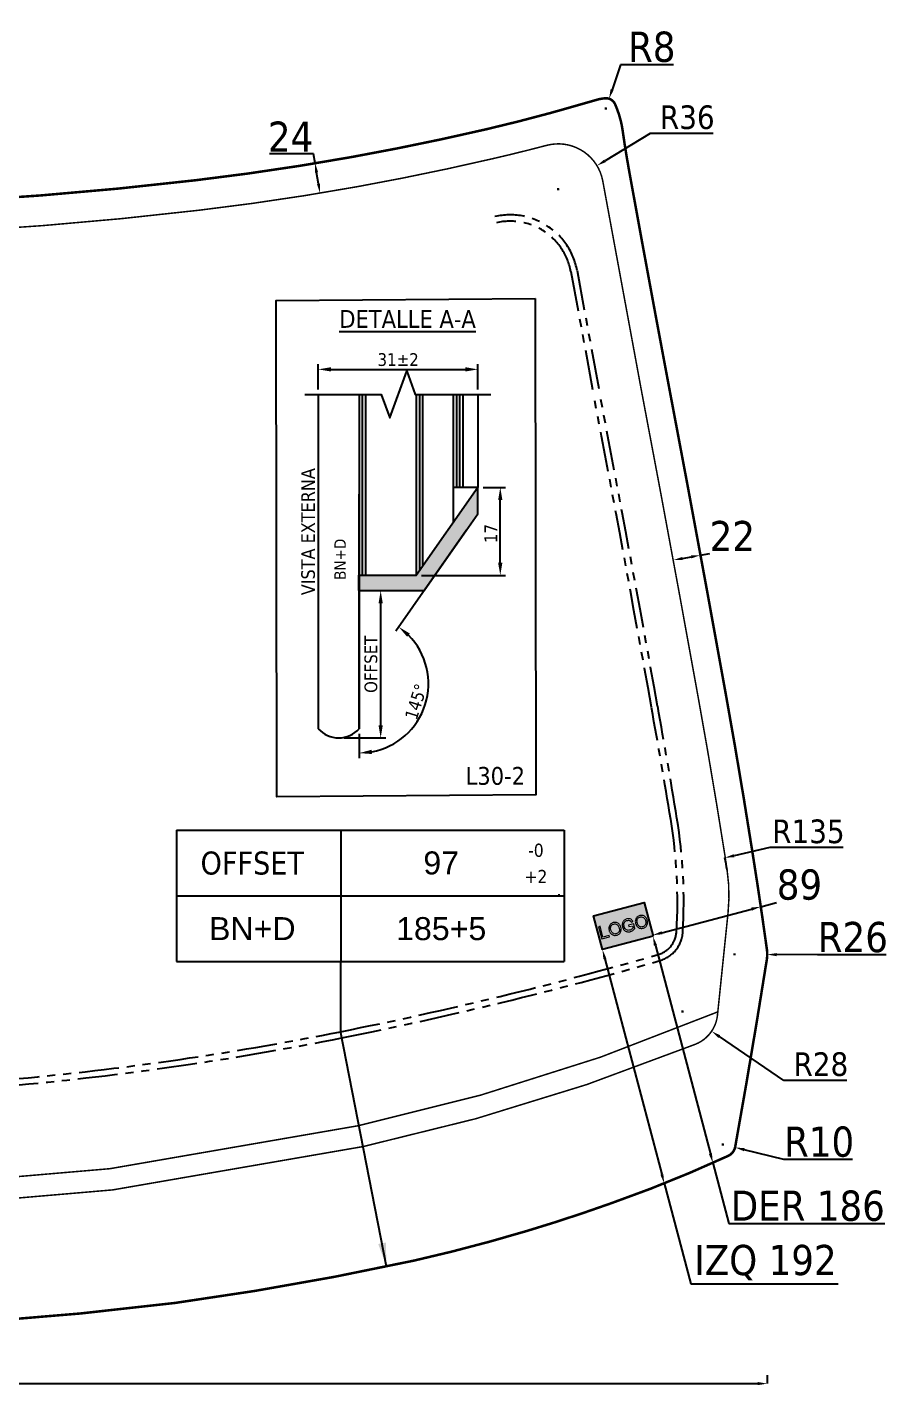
# Model space of a CAD drawing. Header units: millimetres. Extents: x 25 to 16470, y 343 to 6096.
# Drawn here: x 15785 to 16470, y 4705 to 5784 of the extents above; entities that cross this region are included whole.
import ezdxf
from ezdxf.enums import TextEntityAlignment as Align

# ---------------------------------------------------------------- set-up
doc = ezdxf.new("R2010")
doc.units = ezdxf.units.MM
doc.linetypes.add('PHANTOM', pattern=[63.5, 31.75, -6.35, 6.35, -6.35, 6.35, -6.35])
for name, color, linetype in [('DIM10', 7, 'Continuous'), ('L30-2', 7, 'Continuous'), ('OFFSET', 6, 'Continuous'), ('PERIMETRO', 5, 'Continuous'), ('PHANTOM', 1, 'PHANTOM')]:
    doc.layers.add(name, color=color, linetype=linetype)
doc.styles.add('1', font='tahoma.ttf')
doc.styles.get("Standard").update_dxf_attribs({"font": 'arial.ttf'})
doc.styles.add('TECHNIC', font='tahoma.ttf')
doc.styles.add('USER1', font='arial.ttf', dxfattribs={"width": 0.75})
doc.dimstyles.new('DIM1', dxfattribs={"dimtxt": 5, "dimasz": 2.5, "dimexe": 1, "dimexo": 1, "dimgap": 0.6, "dimtad": 1, "dimtoh": 1, "dimdec": 0, "dimzin": 0, "dimdsep": 46, "dimtxsty": '1', "dimcen": 0.5, "dimdle": 1.25, "dimclre": 7, "dimclrt": 7, "dimadec": 0, "dimazin": 0, "dimtfac": 2, "dimtdec": 0, "dimtofl": 0, "dimtmove": 0, "dimatfit": 3, "dimfxl": 1, "dimtvp": 1.5, "dimtolj": 1, "dimtzin": 0, "dimarcsym": 0})
doc.dimstyles.new('DIM1$0', dxfattribs={"dimtxt": 5, "dimasz": 2.5, "dimexe": 1, "dimexo": 1, "dimgap": 0.6, "dimtad": 1, "dimtoh": 1, "dimdec": 0, "dimzin": 0, "dimdsep": 46, "dimtxsty": 'Standard', "dimcen": 0.5, "dimdle": 1.25, "dimclre": 7, "dimclrt": 7, "dimadec": 0, "dimazin": 0, "dimtfac": 2, "dimtdec": 0, "dimtofl": 0, "dimtmove": 0, "dimatfit": 3, "dimfxl": 1, "dimtvp": 1.5, "dimtolj": 1, "dimtzin": 0, "dimarcsym": 0})
doc.dimstyles.new('DIM10', dxfattribs={"dimscale": 7.5, "dimtxt": 2.5, "dimasz": 1, "dimexe": 0, "dimexo": 0, "dimgap": 0.4, "dimtad": 1, "dimtoh": 1, "dimdec": 0, "dimzin": 0, "dimdsep": 46, "dimtxsty": 'TECHNIC', "dimcen": 0.1, "dimdle": 1.25, "dimclre": 7, "dimclrt": 7, "dimazin": 0, "dimtfac": 2, "dimtdec": 0, "dimtofl": 0, "dimtmove": 0, "dimatfit": 3, "dimfxl": 1, "dimtvp": 1.5, "dimtolj": 1, "dimtzin": 0, "dimarcsym": 0})
doc.dimstyles.new('DIM10$0', dxfattribs={"dimscale": 7.5, "dimtxt": 2.4, "dimasz": 1, "dimexe": 0.5, "dimexo": 0.5, "dimgap": 0.4, "dimtad": 1, "dimtoh": 1, "dimdec": 1, "dimzin": 0, "dimdsep": 46, "dimtxsty": 'TECHNIC', "dimcen": 0.1, "dimdle": 1.25, "dimclrd": 256, "dimclre": 256, "dimclrt": 7, "dimadec": 0, "dimazin": 0, "dimtfac": 2, "dimtdec": 1, "dimtofl": 0, "dimtmove": 0, "dimatfit": 3, "dimfxl": 1, "dimtvp": 1.5, "dimtolj": 1, "dimtzin": 0, "dimlwd": -1, "dimlwe": -1, "dimarcsym": 1})

# ---------------------------------------------------------------- blocks, each defined once
blk = doc.blocks.new('*D150')
at = {"layer": 'Defpoints', "color": 0, "transparency": 16777216}
for p in [(16337.9, 4896.5), (16347.6, 4894.1)]:
    blk.add_point(p, dxfattribs=at)
at = {"layer": 'DIM10', "color": 7, "lineweight": -2, "transparency": 16777216}
for p, q in [((16337.1, 4896.5), (16338.6, 4896.5)), ((16337.9, 4895.7), (16337.9, 4897.2))]:
    blk.add_line(p, q, dxfattribs=at)
at = {"layer": 'DIM10', "color": 0, "lineweight": -2, "transparency": 16777216}
for p, q in [((16386.4, 4884.5), (16354.9, 4892.3)), ((16440.7, 4884.5), (16386.4, 4884.5))]:
    blk.add_line(p, q, dxfattribs=at)
at = {"layer": 'DIM10', "color": 0, "transparency": 16777216}
blk.add_solid([(16355.2, 4893.5), (16354.6, 4891.1), (16347.6, 4894.1)], dxfattribs=at)
at = {"layer": 'DIM10', "color": 7, "transparency": 16777216, "insert": (16414.3, 4898.5), "char_height": 24, "attachment_point": 5, "style": 'TECHNIC'}
blk.add_mtext('\\A1;R10', dxfattribs=at)
blk = doc.blocks.new('*D151')
at = {"layer": 'Defpoints', "color": 0, "transparency": 16777216}
for p in [(16347.1, 5047.5), (16373.1, 5047.3)]:
    blk.add_point(p, dxfattribs=at)
at = {"layer": 'DIM10', "color": 7, "lineweight": -2, "transparency": 16777216}
for p, q in [((16346.3, 5047.5), (16347.8, 5047.5)), ((16347.1, 5046.7), (16347.1, 5048.2))]:
    blk.add_line(p, q, dxfattribs=at)
at = {"layer": 'DIM10', "color": 0, "lineweight": -2, "transparency": 16777216}
for p, q in [((16413.1, 5047), (16380.6, 5047.3)), ((16467.6, 5047), (16413.1, 5047))]:
    blk.add_line(p, q, dxfattribs=at)
at = {"layer": 'DIM10', "color": 0, "transparency": 16777216}
blk.add_solid([(16380.6, 5048.5), (16380.6, 5046), (16373.1, 5047.3)], dxfattribs=at)
at = {"layer": 'DIM10', "color": 7, "transparency": 16777216, "insert": (16441.1, 5061), "char_height": 24, "attachment_point": 5, "style": 'TECHNIC'}
blk.add_mtext('\\A1;R26', dxfattribs=at)
blk = doc.blocks.new('*D152')
at = {"layer": 'Defpoints', "color": 0, "transparency": 16777216}
for p in [(16244.9, 5719.4), (16247.5, 5727)]:
    blk.add_point(p, dxfattribs=at)
at = {"layer": 'DIM10', "color": 0, "lineweight": -2, "transparency": 16777216}
for p, q in [((16256.6, 5754.1), (16249.9, 5734.2)), ((16298.8, 5754.1), (16256.6, 5754.1))]:
    blk.add_line(p, q, dxfattribs=at)
at = {"layer": 'DIM10', "color": 7, "lineweight": -2, "transparency": 16777216}
for p, q in [((16244.2, 5719.4), (16245.7, 5719.4)), ((16244.9, 5718.7), (16244.9, 5720.2))]:
    blk.add_line(p, q, dxfattribs=at)
at = {"layer": 'DIM10', "color": 0, "transparency": 16777216}
blk.add_solid([(16248.7, 5734.6), (16251.1, 5733.8), (16247.5, 5727)], dxfattribs=at)
at = {"layer": 'DIM10', "color": 7, "transparency": 16777216, "insert": (16281.4, 5768.1), "char_height": 24, "attachment_point": 5, "style": 'TECHNIC'}
blk.add_mtext('\\A1;R8', dxfattribs=at)
blk = doc.blocks.new('*D144')
at = {"layer": 'Defpoints', "color": 0, "transparency": 16777216}
for p in [(14729.6, 4713.1), (16373.1, 4713.1), (16373.1, 4706.5)]:
    blk.add_point(p, dxfattribs=at)
at = {"layer": 'DIM10', "transparency": 16777216}
for p, q in [((14729.6, 4713.1), (14729.6, 4706.5)), ((14737.1, 4706.5), (16365.6, 4706.5)), ((16373.1, 4713.1), (16373.1, 4706.5))]:
    blk.add_line(p, q, dxfattribs=at)
for points in [[(14737.1, 4707.8), (14737.1, 4705.3), (14729.6, 4706.5)], [(16365.6, 4707.8), (16365.6, 4705.3), (16373.1, 4706.5)]]:
    blk.add_solid(points, dxfattribs=at)
at = {"layer": 'DIM10', "color": 7, "transparency": 16777216, "insert": (15570.8, 4720.5), "char_height": 24, "attachment_point": 5, "style": 'TECHNIC'}
blk.add_mtext('\\A1;1643±2', dxfattribs=at)
blk = doc.blocks.new('LOGO PLANO')
h = blk.add_hatch(color=256)
h.dxf.hatch_style = 1
h.paths.add_polyline_path([(41.5, 0), (0, 0), (0, 27.9), (41.5, 27.9)])
h.paths.add_polyline_path([(25, 9.4), (24.7, 9.4), (24.2, 9.5), (23.6, 9.6), (23.1, 9.9), (22.9, 10), (22.4, 10.3), (22.1, 10.7), (21.8, 11.2), (21.8, 11.2), (21.6, 11.7), (21.3, 12.8), (21.3, 13.4), (21.3, 13.8), (21.4, 14.4), (21.5, 14.9), (21.7, 15.4), (21.7, 15.5), (22, 16), (22.3, 16.4), (22.4, 16.6), (22.9, 16.9), (23.4, 17.2), (23.8, 17.3), (24.4, 17.4), (25, 17.4), (25.3, 17.4), (25.8, 17.3), (26.3, 17.2), (26.4, 17.1), (26.9, 16.8), (27.3, 16.5), (27.4, 16.3), (27.6, 15.9), (27.8, 15.3), (29, 15.6), (29, 15.7), (28.8, 16.3), (28.6, 16.8), (28.3, 17.2), (28.3, 17.3), (27.9, 17.6), (27.4, 18), (26.9, 18.2), (26.6, 18.3), (26.1, 18.5), (25.5, 18.5), (25, 18.6), (24.4, 18.5), (23.8, 18.5), (23.3, 18.3), (22.8, 18.2), (22.3, 18), (22, 17.7), (21.6, 17.4), (21.2, 17), (20.8, 16.6), (20.6, 16.1), (20.6, 16.1), (20.3, 15.5), (20.2, 15), (20.1, 14.5), (20, 13.9), (20, 13.3), (20, 12.8), (20.1, 12.2), (20.2, 11.7), (20.3, 11.2), (20.6, 10.7), (20.8, 10.3), (21.1, 9.9), (21.5, 9.5), (21.9, 9.1), (22.4, 8.9), (22.9, 8.6), (23.4, 8.5), (23.9, 8.3), (24.5, 8.2), (25.1, 8.2), (25.5, 8.2), (26.1, 8.3), (26.6, 8.4), (27.2, 8.6), (27.3, 8.6), (27.8, 8.9), (28.2, 9.1), (28.7, 9.4), (29.2, 9.8), (29.2, 13.5), (25, 13.5), (25, 12.3), (27.9, 12.3), (27.9, 10.5), (27.7, 10.3), (27.2, 10), (26.7, 9.8), (26.6, 9.7), (26.1, 9.6), (25.5, 9.4)], flags=16)
h.paths.add_polyline_path([(2.9, 18.4), (1.6, 18.4), (1.6, 8.4), (7.9, 8.4), (7.9, 9.6), (2.9, 9.6)], flags=16)
h.paths.add_polyline_path([(38.7, 9.3), (39, 9.7), (39.4, 10.2), (39.7, 10.7), (39.7, 10.7), (39.9, 11.2), (40.1, 11.7), (40.2, 12.2), (40.3, 12.8), (40.3, 13.4), (40.3, 13.9), (40.2, 14.5), (40.1, 15.1), (39.9, 15.6), (39.7, 16.1), (39.6, 16.3), (39.2, 16.8), (38.9, 17.2), (38.5, 17.6), (38, 17.9), (37.7, 18.1), (37.2, 18.3), (36.6, 18.5), (36.1, 18.5), (35.5, 18.6), (34.9, 18.5), (34.4, 18.5), (33.9, 18.3), (33.4, 18.1), (32.9, 17.9), (32.5, 17.5), (31.8, 16.9), (31.6, 16.5), (31.3, 16), (31.1, 15.6), (30.9, 15), (30.8, 14.5), (30.8, 13.9), (30.7, 13.3), (30.7, 12.9), (30.8, 12.4), (30.9, 11.8), (31.1, 11.3), (31.3, 10.8), (31.5, 10.5), (31.8, 10), (32.1, 9.6), (32.5, 9.2), (33, 8.9), (33.4, 8.7), (33.9, 8.5), (34.4, 8.3), (34.9, 8.3), (35.5, 8.2), (35.8, 8.2), (36.4, 8.3), (36.9, 8.4), (37.4, 8.6), (37.9, 8.8), (38.2, 9)], flags=16)
h.paths.add_polyline_path([(13.8, 17.4), (14, 17.4), (14.6, 17.3), (15.1, 17.2), (15.6, 16.9), (15.8, 16.8), (16.2, 16.5), (16.5, 16), (16.8, 15.5), (17, 15.1), (17.1, 14.6), (17.2, 14), (17.2, 13.4), (17.2, 12.9), (17.1, 12.3), (17, 11.7), (16.8, 11.2), (16.6, 10.8), (16.3, 10.4), (16.2, 10.4), (15.8, 10), (15.4, 9.7), (14.9, 9.5), (13.8, 9.4), (13.2, 9.4), (12.7, 9.5), (12.2, 9.7), (11.8, 10), (11.4, 10.4), (11.2, 10.6), (10.9, 11.1), (10.7, 11.5), (10.5, 12), (10.4, 12.6), (10.4, 13.2), (10.4, 13.5), (10.4, 14.1), (10.5, 14.7), (10.7, 15.3), (10.9, 15.7), (11.1, 16.1), (11.4, 16.5), (11.8, 16.8), (12.2, 17.1), (12.7, 17.3), (13.3, 17.4)], flags=0)
h.paths.add_polyline_path([(17, 9.3), (17.3, 9.7), (17.7, 10.2), (18, 10.7), (18, 10.7), (18.2, 11.2), (18.4, 11.7), (18.5, 12.2), (18.6, 12.8), (18.6, 13.4), (18.6, 13.9), (18.5, 14.5), (18.4, 15.1), (18.2, 15.6), (18, 16.1), (17.9, 16.3), (17.5, 16.8), (17.2, 17.2), (16.8, 17.6), (16.3, 17.9), (16, 18.1), (15.5, 18.3), (14.9, 18.5), (14.4, 18.5), (13.8, 18.6), (13.2, 18.5), (12.7, 18.5), (12.2, 18.3), (11.7, 18.1), (11.2, 17.9), (10.8, 17.5), (10.1, 16.9), (9.8, 16.5), (9.6, 16), (9.4, 15.6), (9.2, 15), (9.1, 14.5), (9.1, 13.9), (9, 13.3), (9, 12.9), (9.1, 12.4), (9.2, 11.8), (9.4, 11.3), (9.6, 10.8), (9.8, 10.5), (10.1, 10), (10.4, 9.6), (10.8, 9.2), (11.3, 8.9), (11.7, 8.7), (12.2, 8.5), (12.7, 8.3), (13.2, 8.3), (13.8, 8.2), (14.1, 8.2), (14.7, 8.3), (15.2, 8.4), (15.7, 8.6), (16.2, 8.8), (16.5, 9)], flags=16)
h = blk.add_hatch(color=256)
h.dxf.hatch_style = 1
h.paths.add_polyline_path([(35.5, 17.4), (35.7, 17.4), (36.3, 17.3), (36.8, 17.2), (37.3, 16.9), (37.5, 16.8), (37.9, 16.5), (38.2, 16), (38.5, 15.5), (38.7, 15.1), (38.8, 14.6), (38.9, 14), (38.9, 13.4), (38.9, 12.9), (38.8, 12.3), (38.7, 11.7), (38.5, 11.2), (38.3, 10.8), (38, 10.4), (37.9, 10.4), (37.5, 10), (37.1, 9.7), (36.6, 9.5), (35.5, 9.4), (34.9, 9.4), (34.4, 9.5), (33.9, 9.7), (33.5, 10), (33.1, 10.4), (32.9, 10.6), (32.6, 11.1), (32.4, 11.5), (32.2, 12), (32.1, 12.6), (32.1, 13.2), (32.1, 13.5), (32.1, 14.1), (32.2, 14.7), (32.4, 15.3), (32.6, 15.7), (32.8, 16.1), (33.1, 16.5), (33.5, 16.8), (33.9, 17.1), (34.4, 17.3), (35, 17.4)])
h.paths.add_polyline_path([(13.8, 17.4), (14, 17.4), (14.6, 17.3), (15.1, 17.2), (15.6, 16.9), (15.8, 16.8), (16.2, 16.5), (16.5, 16), (16.8, 15.5), (17, 15.1), (17.1, 14.6), (17.2, 14), (17.2, 13.4), (17.2, 12.9), (17.1, 12.3), (17, 11.7), (16.8, 11.2), (16.6, 10.8), (16.3, 10.4), (16.2, 10.4), (15.8, 10), (15.4, 9.7), (14.9, 9.5), (13.8, 9.4), (13.2, 9.4), (12.7, 9.5), (12.2, 9.7), (11.8, 10), (11.4, 10.4), (11.2, 10.6), (10.9, 11.1), (10.7, 11.5), (10.5, 12), (10.4, 12.6), (10.4, 13.2), (10.4, 13.5), (10.4, 14.1), (10.5, 14.7), (10.7, 15.3), (10.9, 15.7), (11.1, 16.1), (11.4, 16.5), (11.8, 16.8), (12.2, 17.1), (12.7, 17.3), (13.3, 17.4)])
blk.add_lwpolyline([(41.5, 0), (0, 0), (0, 27.9), (41.5, 27.9)], close=True)
at = {"lineweight": 0}
for points in [[(2.9, 18.4), (1.6, 18.4), (1.6, 8.4), (7.9, 8.4), (7.9, 9.6), (2.9, 9.6)], [(17, 9.3), (17.3, 9.7), (17.7, 10.2), (18, 10.7), (18, 10.7), (18.2, 11.2), (18.4, 11.7), (18.5, 12.2), (18.6, 12.8), (18.6, 13.4), (18.6, 13.9), (18.5, 14.5), (18.4, 15.1), (18.2, 15.6), (18, 16.1), (17.9, 16.3), (17.5, 16.8), (17.2, 17.2), (16.8, 17.6), (16.3, 17.9), (16, 18.1), (15.5, 18.3), (14.9, 18.5), (14.4, 18.5), (13.8, 18.6), (13.2, 18.5), (12.7, 18.5), (12.2, 18.3), (11.7, 18.1), (11.2, 17.9), (10.8, 17.5), (10.1, 16.9), (9.8, 16.5), (9.6, 16), (9.4, 15.6), (9.2, 15), (9.1, 14.5), (9.1, 13.9), (9, 13.3), (9, 12.9), (9.1, 12.4), (9.2, 11.8), (9.4, 11.3), (9.6, 10.8), (9.8, 10.5), (10.1, 10), (10.4, 9.6), (10.8, 9.2), (11.3, 8.9), (11.7, 8.7), (12.2, 8.5), (12.7, 8.3), (13.2, 8.3), (13.8, 8.2), (14.1, 8.2), (14.7, 8.3), (15.2, 8.4), (15.7, 8.6), (16.2, 8.8), (16.5, 9)], [(13.8, 17.4), (14, 17.4), (14.6, 17.3), (15.1, 17.2), (15.6, 16.9), (15.8, 16.8), (16.2, 16.5), (16.5, 16), (16.8, 15.5), (17, 15.1), (17.1, 14.6), (17.2, 14), (17.2, 13.4), (17.2, 12.9), (17.1, 12.3), (17, 11.7), (16.8, 11.2), (16.6, 10.8), (16.3, 10.4), (16.2, 10.4), (15.8, 10), (15.4, 9.7), (14.9, 9.5), (13.8, 9.4), (13.2, 9.4), (12.7, 9.5), (12.2, 9.7), (11.8, 10), (11.4, 10.4), (11.2, 10.6), (10.9, 11.1), (10.7, 11.5), (10.5, 12), (10.4, 12.6), (10.4, 13.2), (10.4, 13.5), (10.4, 14.1), (10.5, 14.7), (10.7, 15.3), (10.9, 15.7), (11.1, 16.1), (11.4, 16.5), (11.8, 16.8), (12.2, 17.1), (12.7, 17.3), (13.3, 17.4)], [(25, 9.4), (24.7, 9.4), (24.2, 9.5), (23.6, 9.6), (23.1, 9.9), (22.9, 10), (22.4, 10.3), (22.1, 10.7), (21.8, 11.2), (21.8, 11.2), (21.6, 11.7), (21.3, 12.8), (21.3, 13.4), (21.3, 13.8), (21.4, 14.4), (21.5, 14.9), (21.7, 15.4), (21.7, 15.5), (22, 16), (22.3, 16.4), (22.4, 16.6), (22.9, 16.9), (23.4, 17.2), (23.8, 17.3), (24.4, 17.4), (25, 17.4), (25.3, 17.4), (25.8, 17.3), (26.3, 17.2), (26.4, 17.1), (26.9, 16.8), (27.3, 16.5), (27.4, 16.3), (27.6, 15.9), (27.8, 15.3), (29, 15.6), (29, 15.7), (28.8, 16.3), (28.6, 16.8), (28.3, 17.2), (28.3, 17.3), (27.9, 17.6), (27.4, 18), (26.9, 18.2), (26.6, 18.3), (26.1, 18.5), (25.5, 18.5), (25, 18.6), (24.4, 18.5), (23.8, 18.5), (23.3, 18.3), (22.8, 18.2), (22.3, 18), (22, 17.7), (21.6, 17.4), (21.2, 17), (20.8, 16.6), (20.6, 16.1), (20.6, 16.1), (20.3, 15.5), (20.2, 15), (20.1, 14.5), (20, 13.9), (20, 13.3), (20, 12.8), (20.1, 12.2), (20.2, 11.7), (20.3, 11.2), (20.6, 10.7), (20.8, 10.3), (21.1, 9.9), (21.5, 9.5), (21.9, 9.1), (22.4, 8.9), (22.9, 8.6), (23.4, 8.5), (23.9, 8.3), (24.5, 8.2), (25.1, 8.2), (25.5, 8.2), (26.1, 8.3), (26.6, 8.4), (27.2, 8.6), (27.3, 8.6), (27.8, 8.9), (28.2, 9.1), (28.7, 9.4), (29.2, 9.8), (29.2, 13.5), (25, 13.5), (25, 12.3), (27.9, 12.3), (27.9, 10.5), (27.7, 10.3), (27.2, 10), (26.7, 9.8), (26.6, 9.7), (26.1, 9.6), (25.5, 9.4)], [(38.7, 9.3), (39, 9.7), (39.4, 10.2), (39.7, 10.7), (39.7, 10.7), (39.9, 11.2), (40.1, 11.7), (40.2, 12.2), (40.3, 12.8), (40.3, 13.4), (40.3, 13.9), (40.2, 14.5), (40.1, 15.1), (39.9, 15.6), (39.7, 16.1), (39.6, 16.3), (39.2, 16.8), (38.9, 17.2), (38.5, 17.6), (38, 17.9), (37.7, 18.1), (37.2, 18.3), (36.6, 18.5), (36.1, 18.5), (35.5, 18.6), (34.9, 18.5), (34.4, 18.5), (33.9, 18.3), (33.4, 18.1), (32.9, 17.9), (32.5, 17.5), (31.8, 16.9), (31.6, 16.5), (31.3, 16), (31.1, 15.6), (30.9, 15), (30.8, 14.5), (30.8, 13.9), (30.7, 13.3), (30.7, 12.9), (30.8, 12.4), (30.9, 11.8), (31.1, 11.3), (31.3, 10.8), (31.5, 10.5), (31.8, 10), (32.1, 9.6), (32.5, 9.2), (33, 8.9), (33.4, 8.7), (33.9, 8.5), (34.4, 8.3), (34.9, 8.3), (35.5, 8.2), (35.8, 8.2), (36.4, 8.3), (36.9, 8.4), (37.4, 8.6), (37.9, 8.8), (38.2, 9)], [(35.5, 17.4), (35.7, 17.4), (36.3, 17.3), (36.8, 17.2), (37.3, 16.9), (37.5, 16.8), (37.9, 16.5), (38.2, 16), (38.5, 15.5), (38.7, 15.1), (38.8, 14.6), (38.9, 14), (38.9, 13.4), (38.9, 12.9), (38.8, 12.3), (38.7, 11.7), (38.5, 11.2), (38.3, 10.8), (38, 10.4), (37.9, 10.4), (37.5, 10), (37.1, 9.7), (36.6, 9.5), (35.5, 9.4), (34.9, 9.4), (34.4, 9.5), (33.9, 9.7), (33.5, 10), (33.1, 10.4), (32.9, 10.6), (32.6, 11.1), (32.4, 11.5), (32.2, 12), (32.1, 12.6), (32.1, 13.2), (32.1, 13.5), (32.1, 14.1), (32.2, 14.7), (32.4, 15.3), (32.6, 15.7), (32.8, 16.1), (33.1, 16.5), (33.5, 16.8), (33.9, 17.1), (34.4, 17.3), (35, 17.4)]]:
    blk.add_lwpolyline(points, close=True, dxfattribs=at)
blk.add_lwpolyline([(25, 17.4), (25.3, 17.4), (25.8, 17.3), (26.3, 17.2), (26.4, 17.1), (26.9, 16.8), (27.3, 16.5), (27.4, 16.3), (27.6, 15.9), (27.8, 15.3), (29, 15.6), (29, 15.7), (28.8, 16.3), (28.6, 16.8), (28.3, 17.2), (28.3, 17.3), (27.9, 17.6)], dxfattribs=at)
blk = doc.blocks.new('*D146')
at = {"layer": 'Defpoints', "color": 0, "transparency": 16777216}
for p in [(16242.3, 5051.2), (16291.3, 4865.6), (16291.3, 4865.6)]:
    blk.add_point(p, dxfattribs=at)
at = {"layer": 'DIM10', "transparency": 16777216}
for p, q in [((16244.2, 5043.9), (16289.4, 4872.8)), ((16291.3, 4865.6), (16312.4, 4785.7)), ((16312.4, 4785.7), (16429.4, 4785.7))]:
    blk.add_line(p, q, dxfattribs=at)
for points in [[(16245.4, 5044.2), (16243, 5043.6), (16242.3, 5051.2)], [(16290.6, 4873.1), (16288.2, 4872.5), (16291.3, 4865.6)]]:
    blk.add_solid(points, dxfattribs=at)
at = {"layer": 'DIM10', "color": 7, "transparency": 16777216, "insert": (16371.7, 4802.6), "char_height": 24, "attachment_point": 5, "style": 'TECHNIC'}
blk.add_mtext('\\A1;IZQ 192', dxfattribs=at)
blk = doc.blocks.new('*D153')
at = {"layer": 'Defpoints', "color": 0, "transparency": 16777216}
for p in [(16282.4, 5061.8), (16329.9, 4881.9), (16329.9, 4881.9)]:
    blk.add_point(p, dxfattribs=at)
at = {"layer": 'DIM10', "transparency": 16777216}
for p, q in [((16284.3, 5054.5), (16328, 4889.1)), ((16329.9, 4881.9), (16342.7, 4833.6)), ((16342.7, 4833.6), (16466.4, 4833.6))]:
    blk.add_line(p, q, dxfattribs=at)
for points in [[(16285.6, 5054.8), (16283.1, 5054.2), (16282.4, 5061.8)], [(16329.2, 4889.5), (16326.8, 4888.8), (16329.9, 4881.9)]]:
    blk.add_solid(points, dxfattribs=at)
at = {"layer": 'DIM10', "color": 7, "transparency": 16777216, "insert": (16405.3, 4847.6), "char_height": 24, "attachment_point": 5, "style": 'TECHNIC'}
blk.add_mtext('\\A1;DER 186', dxfattribs=at)
blk = doc.blocks.new('*D154')
at = {"layer": 'Defpoints', "color": 0, "transparency": 16777216}
for p in [(16367.9, 5085.3), (16368.1, 5084.4), (16282.4, 5061.8)]:
    blk.add_point(p, dxfattribs=at)
at = {"layer": 'DIM10', "transparency": 16777216}
for p, q in [((16289.4, 5064.6), (16360.6, 5083.4)), ((16367.9, 5085.3), (16380.5, 5088.6))]:
    blk.add_line(p, q, dxfattribs=at)
for points in [[(16360.3, 5084.6), (16361, 5082.2), (16367.9, 5085.3)], [(16289.1, 5065.8), (16289.8, 5063.4), (16282.2, 5062.7)]]:
    blk.add_solid(points, dxfattribs=at)
at = {"layer": 'DIM10', "color": 7, "transparency": 16777216, "insert": (16398.7, 5102.7), "char_height": 24, "attachment_point": 5, "style": 'TECHNIC'}
blk.add_mtext('\\A1;89', dxfattribs=at)
blk = doc.blocks.new('IF-TECNICA')
for p, q in [((0, 0), (50.57, 0)), ((0, 0), (0, -17.14)), ((21.43, 0), (21.43, -17.14)), ((50.57, 0), (50.57, -17.14)), ((0, -8.57), (50.57, -8.57)), ((0, -17.14), (50.57, -17.14))]:
    blk.add_line(p, q)
at = {"style": 'TECHNIC'}
for s, height, p in [('-0', 1.714, (46.88, -2.62)), ('OFFSET', 3, (9.87, -4.29)), ('+2', 1.714, (46.88, -6.03))]:
    blk.add_text(s, height=height, dxfattribs=at).set_placement(p, align=Align.MIDDLE)
for tag, p in [('OFFSET', (34.52, -4.29)), ('BN+D', (9.87, -12.86)), ('BN+D', (34.52, -12.86))]:
    blk.add_attdef(tag, text='', height=3, dxfattribs=at).set_placement(p, align=Align.MIDDLE)
blk = doc.blocks.new('*D158')
at = {"color": 0, "lineweight": -2, "transparency": 16777216}
for p, q in [((16280.2, 5699.4), (16244.4, 5677.7)), ((16330.3, 5699.4), (16280.2, 5699.4))]:
    blk.add_line(p, q, dxfattribs=at)
at = {"color": 7, "lineweight": -2, "transparency": 16777216}
for p, q in [((16206.4, 5655.2), (16207.9, 5655.2)), ((16207.1, 5654.5), (16207.1, 5656))]:
    blk.add_line(p, q, dxfattribs=at)
at = {"color": 0, "transparency": 16777216}
blk.add_solid([(16243.7, 5678.8), (16245, 5676.7), (16237.9, 5673.9)], dxfattribs=at)
at = {"layer": 'Defpoints', "color": 0, "transparency": 16777216}
for p in [(16237.9, 5673.9), (16207.1, 5655.2)]:
    blk.add_point(p, dxfattribs=at)
at = {"color": 7, "transparency": 16777216, "insert": (16309.6, 5712.2), "char_height": 18.75, "attachment_point": 5, "style": 'TECHNIC'}
blk.add_mtext('\\A1;R36', dxfattribs=at)
blk = doc.blocks.new('*D159')
at = {"color": 0, "lineweight": -2, "transparency": 16777216}
for p, q in [((16375.3, 5132.3), (16346.8, 5125.8)), ((16433.3, 5132.3), (16375.3, 5132.3))]:
    blk.add_line(p, q, dxfattribs=at)
at = {"color": 7, "lineweight": -2, "transparency": 16777216}
for p, q in [((16207, 5094.4), (16208.5, 5094.4)), ((16207.8, 5093.7), (16207.8, 5095.2))]:
    blk.add_line(p, q, dxfattribs=at)
blk.add_arc((16207.8, 5094.4), 135, 8.6456, 12.7177, dxfattribs=at)
at = {"color": 0, "transparency": 16777216}
blk.add_solid([(16346.5, 5127), (16347, 5124.6), (16339.4, 5124.2)], dxfattribs=at)
at = {"layer": 'Defpoints', "color": 0, "transparency": 16777216}
for p in [(16339.4, 5124.2), (16207.8, 5094.4)]:
    blk.add_point(p, dxfattribs=at)
at = {"color": 7, "transparency": 16777216, "insert": (16405.8, 5145), "char_height": 18.75, "attachment_point": 5, "style": 'TECHNIC'}
blk.add_mtext('\\A1;R135', dxfattribs=at)
blk = doc.blocks.new('*D160')
at = {"color": 7, "lineweight": -2, "transparency": 16777216}
for p, q in [((16305, 5002.1), (16306.5, 5002.1)), ((16305.8, 5001.4), (16305.8, 5002.9))]:
    blk.add_line(p, q, dxfattribs=at)
at = {"color": 0, "lineweight": -2, "transparency": 16777216}
for p, q in [((16386.4, 4947.3), (16335.1, 4982.1)), ((16436.3, 4947.3), (16386.4, 4947.3))]:
    blk.add_line(p, q, dxfattribs=at)
at = {"color": 0, "transparency": 16777216}
blk.add_solid([(16335.8, 4983.2), (16334.4, 4981.1), (16328.9, 4986.4)], dxfattribs=at)
at = {"layer": 'Defpoints', "color": 0, "transparency": 16777216}
for p in [(16305.8, 5002.1), (16328.9, 4986.4)]:
    blk.add_point(p, dxfattribs=at)
at = {"color": 7, "transparency": 16777216, "insert": (16415.7, 4960.1), "char_height": 18.75, "attachment_point": 5, "style": 'TECHNIC'}
blk.add_mtext('\\A1;R28', dxfattribs=at)
blk = doc.blocks.new('*D161')
at = {"layer": 'Defpoints', "color": 0, "transparency": 16777216}
for p in [(16014.1, 5675.8), (16014.1, 5675.8), (16018, 5652.1)]:
    blk.add_point(p, dxfattribs=at)
at = {"layer": 'DIM10', "transparency": 16777216}
for p, q in [((16012.8, 5683.2), (15977.9, 5683.2)), ((16014.1, 5675.8), (16012.8, 5683.2)), ((16016.8, 5659.5), (16015.3, 5668.4))]:
    blk.add_line(p, q, dxfattribs=at)
for points in [[(16016.5, 5668.6), (16014.1, 5668.2), (16014.1, 5675.8)], [(16018, 5659.7), (16015.5, 5659.3), (16018, 5652.1)]]:
    blk.add_solid(points, dxfattribs=at)
at = {"layer": 'DIM10', "color": 7, "transparency": 16777216, "insert": (15994.6, 5696.9), "char_height": 24, "attachment_point": 5, "style": 'TECHNIC'}
blk.add_mtext('\\A1;24', dxfattribs=at)
blk = doc.blocks.new('*D162')
at = {"layer": 'Defpoints', "color": 0, "transparency": 16777216}
for p in [(16320.1, 5364.5), (16298.8, 5358.9), (16320.4, 5362.9)]:
    blk.add_point(p, dxfattribs=at)
at = {"layer": 'DIM10', "transparency": 16777216}
for p, q in [((16320.1, 5364.5), (16327.5, 5365.9)), ((16305.8, 5361.9), (16312.7, 5363.2))]:
    blk.add_line(p, q, dxfattribs=at)
for points in [[(16312.5, 5364.4), (16313, 5362), (16320.1, 5364.5)], [(16305.6, 5363.1), (16306.1, 5360.7), (16298.5, 5360.6)]]:
    blk.add_solid(points, dxfattribs=at)
at = {"layer": 'DIM10', "color": 7, "transparency": 16777216, "insert": (16345.4, 5379.7), "char_height": 24, "attachment_point": 5, "style": 'TECHNIC'}
blk.add_mtext('\\A1;22', dxfattribs=at)
blk = doc.blocks.new('*D133')
at = {"layer": 'Defpoints', "color": 0, "transparency": 16777216}
for p in [(3110.09, 956.2), (3078.75, 951.27), (3110.09, 951.27)]:
    blk.add_point(p, dxfattribs=at)
at = {"layer": 'L30-2', "color": 7, "lineweight": -2, "transparency": 16777216}
for p, q in [((3078.75, 952.27), (3078.75, 957.2)), ((3110.09, 952.27), (3110.09, 957.2))]:
    blk.add_line(p, q, dxfattribs=at)
at = {"layer": 'L30-2', "color": 0, "lineweight": -2, "transparency": 16777216}
blk.add_line((3081.25, 956.2), (3107.59, 956.2), dxfattribs=at)
at = {"layer": 'L30-2', "color": 0, "transparency": 16777216}
for points in [[(3081.25, 956.62), (3081.25, 955.78), (3078.75, 956.2)], [(3107.59, 956.62), (3107.59, 955.78), (3110.09, 956.2)]]:
    blk.add_solid(points, dxfattribs=at)
at = {"layer": 'L30-2', "color": 7, "transparency": 16777216, "insert": (3094.42, 958.1), "char_height": 2.5, "attachment_point": 5, "style": '1'}
blk.add_mtext('\\A1;31±2', dxfattribs=at)
blk = doc.blocks.new('*D135')
at = {"layer": 'Defpoints', "color": 0, "transparency": 16777216}
for p in [(3110.09, 933.03), (3114.47, 933.03), (3097.99, 915.75)]:
    blk.add_point(p, dxfattribs=at)
at = {"layer": 'L30-2', "color": 7, "lineweight": -2, "transparency": 16777216}
for p, q in [((3111.09, 933.03), (3115.47, 933.03)), ((3098.99, 915.75), (3115.47, 915.75))]:
    blk.add_line(p, q, dxfattribs=at)
at = {"layer": 'L30-2', "color": 0, "lineweight": -2, "transparency": 16777216}
blk.add_line((3114.47, 918.25), (3114.47, 930.53), dxfattribs=at)
at = {"layer": 'L30-2', "color": 0, "transparency": 16777216}
for points in [[(3114.05, 930.53), (3114.89, 930.53), (3114.47, 933.03)], [(3114.05, 918.25), (3114.89, 918.25), (3114.47, 915.75)]]:
    blk.add_solid(points, dxfattribs=at)
at = {"layer": 'L30-2', "color": 7, "transparency": 16777216, "insert": (3112.62, 923.96), "char_height": 2.5, "attachment_point": 5, "rotation": 90, "style": '1'}
blk.add_mtext('\\A1;17', dxfattribs=at)
blk = doc.blocks.new('*D134')
at = {"layer": 'Defpoints', "color": 0, "transparency": 16777216}
for p in [(3087.43, 912.75), (3082.75, 883.83), (3090.99, 883.83)]:
    blk.add_point(p, dxfattribs=at)
at = {"layer": 'L30-2', "color": 7, "lineweight": -2, "transparency": 16777216}
for p, q in [((3088.43, 912.75), (3091.99, 912.75)), ((3083.75, 883.83), (3091.99, 883.83))]:
    blk.add_line(p, q, dxfattribs=at)
at = {"layer": 'L30-2', "color": 0, "lineweight": -2, "transparency": 16777216}
blk.add_line((3090.99, 910.25), (3090.99, 886.33), dxfattribs=at)
at = {"layer": 'L30-2', "color": 0, "transparency": 16777216}
for points in [[(3090.57, 910.25), (3091.41, 910.25), (3090.99, 912.75)], [(3090.57, 886.33), (3091.41, 886.33), (3090.99, 883.83)]]:
    blk.add_solid(points, dxfattribs=at)
at = {"layer": 'L30-2', "color": 7, "transparency": 16777216, "insert": (3089.09, 898.29), "char_height": 2.5, "attachment_point": 5, "rotation": 90, "style": '1'}
blk.add_mtext('\\A1;OFFSET', dxfattribs=at)
blk = doc.blocks.new('*D136')
at = {"layer": 'Defpoints', "color": 0, "transparency": 16777216}
for p in [(3086.75, 951.27), (3110.09, 927.8), (3108.37, 925.35), (3086.75, 885.63), (3096.92, 885.42)]:
    blk.add_point(p, dxfattribs=at)
at = {"layer": 'L30-2', "color": 7, "lineweight": -2, "transparency": 16777216}
for p, q in [((3107.8, 924.53), (3093.98, 904.8)), ((3086.75, 884.63), (3086.75, 879.85))]:
    blk.add_line(p, q, dxfattribs=at)
at = {"layer": 'L30-2', "color": 0, "lineweight": -2, "transparency": 16777216}
blk.add_arc((3086.75, 894.47), 13.61, 280.5376, 44.4624, dxfattribs=at)
at = {"layer": 'L30-2', "color": 0, "transparency": 16777216}
for points in [[(3096.19, 903.68), (3096.73, 904.32), (3094.55, 905.62)], [(3089.27, 880.67), (3089.2, 881.5), (3086.75, 880.85)]]:
    blk.add_solid(points, dxfattribs=at)
at = {"layer": 'L30-2', "color": 7, "transparency": 16777216, "insert": (3097.94, 890.94), "char_height": 2.5, "attachment_point": 5, "rotation": 72.5, "style": '1'}
blk.add_mtext('\\A1;145°', dxfattribs=at)
blk = doc.blocks.new('L30-2')
at = {"layer": 'L30-2'}
h = blk.add_hatch(color=256, dxfattribs=at)
h.dxf.hatch_style = 1
h.paths.add_polyline_path([(16.05, 40.48), (28.94, 40.48), (39.48, 55.53), (39.48, 60.76), (27.38, 43.48), (16.05, 43.48)])
for p, q in [((8.14, 79), (8.14, 13.36)), ((16.14, 79), (16.14, 13.36)), ((16.76, 79), (16.76, 43.48)), ((17.38, 79), (17.38, 43.48)), ((27.38, 79), (27.38, 43.48)), ((28, 79), (28, 44.37)), ((28.62, 79), (28.62, 45.25)), ((34.62, 79), (34.62, 53.82)), ((35.24, 79), (35.24, 60.76)), ((35.86, 79), (35.86, 60.76)), ((36.48, 79), (36.48, 60.76)), ((39.48, 79), (39.48, 60.76)), ((39.48, 60.76), (34.62, 60.76))]:
    blk.add_line(p, q, dxfattribs=at)
at = {"layer": 'L30-2', "color": 1}
blk.add_lwpolyline([(50.73, 97.86), (50.84, 0.38), (0, 0), (-0.11, 97.48)], close=True, dxfattribs=at)
at = {"layer": 'L30-2', "color": 1, "linetype": 'Continuous'}
blk.add_lwpolyline([(5.47, 79), (20.51, 79), (22.17, 74.43), (25.5, 83.57), (27.16, 79), (42, 79)], dxfattribs=at)
at = {"layer": 'L30-2', "color": 1, "const_width": 0.439}
blk.add_lwpolyline([(16.14, 13.36), (16.14, 59.43)], dxfattribs=at)
at = {"layer": 'L30-2'}
blk.add_lwpolyline([(16.05, 40.48), (28.94, 40.48), (39.48, 55.53), (39.48, 60.76), (27.38, 43.48), (16.05, 43.48)], close=True, dxfattribs=at)
blk.add_arc((12.14, 16.92), 5.35, 221.6313, 318.3687, dxfattribs=at)
at = {"layer": 'L30-2', "style": '1'}
blk.add_text('%%UDETALLE A-A', height=3.5, dxfattribs=at).set_placement((25.66, 92.08), align=Align.CENTER)
at = {"layer": 'L30-2', "color": 7, "style": '1'}
for s, height, p in [('VISTA EXTERNA', 2.6734, (7.46, 39.58)), ('BN+D', 2.25, (13.54, 42.6))]:
    blk.add_text(s, height=height, rotation=90, dxfattribs=at).set_placement(p)
at = {"layer": 'L30-2', "style": '1'}
blk.add_text('L30-2', height=3.5, dxfattribs=at).set_placement((37.05, 2.36))
at = {"layer": 'L30-2'}
dim = blk.add_aligned_dim(p1=(8.14, 79), p2=(39.48, 79), distance=4.93, text='<>±2', dimstyle='DIM1$0', override={"dimtxt": 2.5, "dimtxsty": '1'}, dxfattribs=at)
dim.commit()
dim.dimension.update_dxf_attribs({"geometry": '*D133', "text_midpoint": (23.81, 85.83), "insert": (-3070.61, -872.27)})
dim = blk.add_angular_dim_2l(base=(26.31, 13.15), line1=((37.76, 53.08), (39.48, 55.53)), line2=((16.14, 79), (16.14, 13.36)), dimstyle='DIM1', override={"dimtxt": 2.5}, dxfattribs=at)
dim.commit()
dim.dimension.update_dxf_attribs({"geometry": '*D136', "text_midpoint": (27.33, 18.67), "insert": (-3070.61, -872.27)})
dim = blk.add_linear_dim(base=(43.86, 60.76), p1=(27.38, 43.48), p2=(39.48, 60.76), angle=90, dimstyle='DIM1$0', override={"dimtxt": 2.5, "dimtxsty": '1'}, dxfattribs=at)
dim.commit()
dim.dimension.update_dxf_attribs({"geometry": '*D135', "text_midpoint": (43.86, 51.69), "dimtype": 128, "insert": (-3070.61, -872.27)})
dim = blk.add_linear_dim(base=(20.38, 11.57), p1=(16.82, 40.48), p2=(12.14, 11.57), angle=90, text='OFFSET', dimstyle='DIM1$0', override={"dimtxt": 2.5, "dimtxsty": '1'}, dxfattribs=at)
dim.commit()
dim.dimension.update_dxf_attribs({"geometry": '*D134', "text_midpoint": (18.48, 26.02), "insert": (-3070.61, -872.27)})

msp = doc.modelspace()

# ---------------------------------------------------------------- linework, layer by layer
at = {"layer": 'OFFSET', "const_width": 1.2}
for points in [[(15735.9, 5622, 0.01461), (15922, 5638.5, 0.015368), (16047.6, 5657.2, 0.012289), (16155, 5679.4, 0.00787), (16197.9, 5690, -0.436986), (16242.5, 5661.8), (16272.9, 5496.9, -0.002536), (16318.5, 5250.4, -0.005604), (16339.6, 5125.5, 0.0007), (16341.2, 5114.7, -0.063613), (16342, 5080.5), (16333.6, 4999.2, -0.277861), (16316.2, 4976.1, -0.042344), (16052.2, 4894.8, -0.107516), (15050.5, 4894.8, -0.042344)], [(16333.9, 5001.8, -0.046367), (16048.6, 4911.4, -0.107516), (15054.1, 4911.4, -0.046367), (14768.8, 5001.8)]]:
    msp.add_lwpolyline(points, format="xyb", dxfattribs=at)
at = {"layer": 'PERIMETRO', "const_width": 2}
msp.add_lwpolyline([(15676.2, 4751.6, 0.020384), (15902.9, 4770.6, 0.019362), (16092.5, 4804.2, 0.017462), (16183, 4828, 0.012916), (16248.7, 4849.6, 0.023741), (16342.1, 4887.4, 0.245055), (16347.7, 4894.7, 0.005251), (16372.8, 5043.4, 0.073314), (16372.9, 5051, 0.005293), (16361.3, 5129, 0.005602), (16340.2, 5254.2, 0.002535), (16294.6, 5500.9, -0.001827), (16263.4, 5670, -0.009527), (16258.2, 5702.4, 0.030758), (16256.4, 5711, 0.03819), (16252.3, 5722.7, 0.321332), (16244.2, 5727.4, 0.045864), (16238.5, 5726.4, 0.003498), (16227.6, 5723.3, -0.014624), (16149.6, 5702.7, -0.012289), (16043.4, 5680.8, -0.015368), (15919.1, 5662.3, -0.014613), (15734.5, 5646, -0.030814)], format="xyb", dxfattribs=at)
at = {"layer": 'PHANTOM'}
for p, q in [((16222.1, 5590.6), (16240.5, 5490.8)), ((16217.2, 5589.7), (16235.6, 5489.9))]:
    msp.add_line(p, q, dxfattribs=at)
for centre, radius, start, end in [((16169, 5580.8), 54, 10.4478, 102.9263), ((16169, 5580.8), 49, 10.4478, 102.9263), ((-1898.7, 2006.8), 18465.8, 10.09554, 10.87255), ((-8008.4, 876.2), 24684.1, 10.19335, 10.7747), ((10761.3, 4248.9), 5608.8, 9.2936, 10.215), ((10761.3, 4248.9), 5613.8, 9.2936, 10.215), ((15894.8, 5089), 407, 356.6826, 9.2936), ((15894.8, 5089), 412, 356.6826, 9.2936), ((16281.1, 5066.6), 20, 286.0264, 356.6826), ((16281.1, 5066.6), 25, 286.0264, 356.6826), ((15419.1, 8067.4), 3142.2, 281.2911, 286.0264), ((15419.1, 8067.4), 3147.2, 281.2911, 286.0264), ((15551.4, 7405.2), 2466.9, 258.7089, 281.2911), ((15551.4, 7405.2), 2471.9, 258.7089, 281.2911)]:
    msp.add_arc(centre, radius, start, end, dxfattribs=at)

# ---------------------------------------------------------------- block references
at = {"rotation": 14.79010007224427}
msp.add_blockref('LOGO PLANO', (16242.3, 5051.2), dxfattribs=at)
msp.add_blockref('LOGO PLANO', (16242.3, 5051.2), dxfattribs=at)
at = {"layer": 'DIM10', "ltscale": 50}
ref = msp.add_blockref('IF-TECNICA', (15904.1, 5146.1), dxfattribs=dict(at, xscale=6.086340000000264, yscale=6.086340000000264, zscale=6.086340000000264))
ref.add_attrib('OFFSET', '97', dxfattribs={"layer": '0', "height": 18.26, "style": 'USER1'}).set_placement((16114.2, 5120.1), align=Align.MIDDLE)
ref.add_attrib('BN+D', '185+5', dxfattribs={"layer": '0', "height": 18.26, "style": 'USER1'}).set_placement((16114.2, 5067.9), align=Align.MIDDLE)
ref.add_attrib('BN+D', 'BN+D', dxfattribs={"layer": '0', "height": 18.26, "style": 'USER1'}).set_placement((15964.2, 5067.9), align=Align.MIDDLE)
at = {"layer": 'L30-2', "xscale": 4.044979261941283, "yscale": 4.044979261941283, "zscale": 4.044979261941283}
msp.add_blockref('L30-2', (15983.7, 5172.6), dxfattribs=at)

# ---------------------------------------------------------------- dimensions: what is measured, and where the dimension line sits
for center, mpoint, picture, middle in [((16207.1, 5655.2), (16237.9, 5673.9), '*D158', (16309.6, 5699.4)), ((16207.8, 5094.4), (16339.4, 5124.2), '*D159', (16375.3, 5132.3)), ((16305.8, 5002.1), (16328.9, 4986.4), '*D160', (16415.7, 4947.3))]:
    dim = msp.add_radius_dim(center=center, mpoint=mpoint, dimstyle='DIM10')
    dim.commit()
    dim.dimension.update_dxf_attribs({"geometry": picture, "text_midpoint": middle, "dimtype": 164})
at = {"layer": 'DIM10'}
dim = msp.add_radius_dim(center=(16244.9, 5719.4), mpoint=(16247.5, 5727), dimstyle='DIM10', override={"dimtxt": 3.2, "dimgap": 0.2, "dimse1": 1, "dimse2": 1, "dimtdec": 1}, dxfattribs=at)
dim.commit()
dim.dimension.update_dxf_attribs({"geometry": '*D152', "text_midpoint": (16281.4, 5754.1), "dimtype": 164})
for p1, p2, distance, picture, middle in [((16018, 5652.1), (16014.1, 5675.8), 0, '*D161', (15994.6, 5696.9)), ((16298.8, 5358.9), (16320.4, 5362.9), 1.7, '*D162', (16345.4, 5379.7))]:
    dim = msp.add_aligned_dim(p1=p1, p2=p2, distance=distance, dimstyle='DIM10$0', override={"dimtxt": 3.2, "dimexe": 0, "dimexo": 0, "dimgap": 0.2, "dimdec": 0, "dimse1": 1, "dimse2": 1}, dxfattribs=at)
    dim.commit()
    dim.dimension.update_dxf_attribs({"geometry": picture, "text_midpoint": middle})
dim = msp.add_linear_dim(base=(16367.9, 5085.3), p1=(16282.4, 5061.8), p2=(16368.1, 5084.4), angle=14.7901, dimstyle='DIM10$0', override={"dimtxt": 3.2, "dimexe": 0, "dimexo": 0, "dimgap": 0.2, "dimdec": 0, "dimse1": 1, "dimse2": 1}, dxfattribs=at)
dim.commit()
dim.dimension.update_dxf_attribs({"geometry": '*D154', "text_midpoint": (16398.7, 5088.6), "dimtype": 161})
for center, mpoint, picture, middle in [((16347.1, 5047.5), (16373.1, 5047.3), '*D151', (16441.1, 5061)), ((16337.9, 4896.5), (16347.6, 4894.1), '*D150', (16414.3, 4898.5))]:
    dim = msp.add_radius_dim(center=center, mpoint=mpoint, dimstyle='DIM10', override={"dimtxt": 3.2, "dimgap": 0.2, "dimse1": 1, "dimse2": 1, "dimtdec": 1}, dxfattribs=at)
    dim.commit()
    dim.dimension.update_dxf_attribs({"geometry": picture, "text_midpoint": middle})
for base, p1, p2, text, picture, middle in [((16329.9, 4881.9), (16282.4, 5061.8), (16329.9, 4881.9), 'DER <>', '*D153', (16405.3, 4833.6)), ((16291.3, 4865.6), (16242.3, 5051.2), (16291.3, 4865.6), 'IZQ <>', '*D146', (16371.7, 4785.7))]:
    dim = msp.add_linear_dim(base=base, p1=p1, p2=p2, angle=284.7901, text=text, dimstyle='DIM10$0', override={"dimtxt": 3.2, "dimexe": 0, "dimexo": 0, "dimgap": 0.2, "dimdec": 0, "dimse1": 1, "dimse2": 1}, dxfattribs=at)
    dim.commit()
    dim.dimension.update_dxf_attribs({"geometry": picture, "text_midpoint": middle, "dimtype": 161})
dim = msp.add_linear_dim(base=(16373.0972, 4706.5125), p1=(14729.6291, 4713.1401), p2=(16373.0972, 4713.1401), text='<>±2', dimstyle='DIM10$0', override={"dimtxt": 3.2, "dimexe": 0, "dimexo": 0, "dimgap": 0.2, "dimdec": 0}, dxfattribs=at)
dim.commit()
dim.dimension.update_dxf_attribs({"geometry": '*D144', "text_midpoint": (15570.797, 4706.5125), "dimtype": 160})

# ---------------------------------------------------------------- leaders
msp.add_leader([(16070.8, 4799.6), (16034.6, 4985.2), (16034.6, 5041.8)], dimstyle='DIM10', override={"dimasz": 2.5, "dimgap": 0.6, "dimtad": 0}, dxfattribs=at)

doc.saveas('drawing.dxf')
